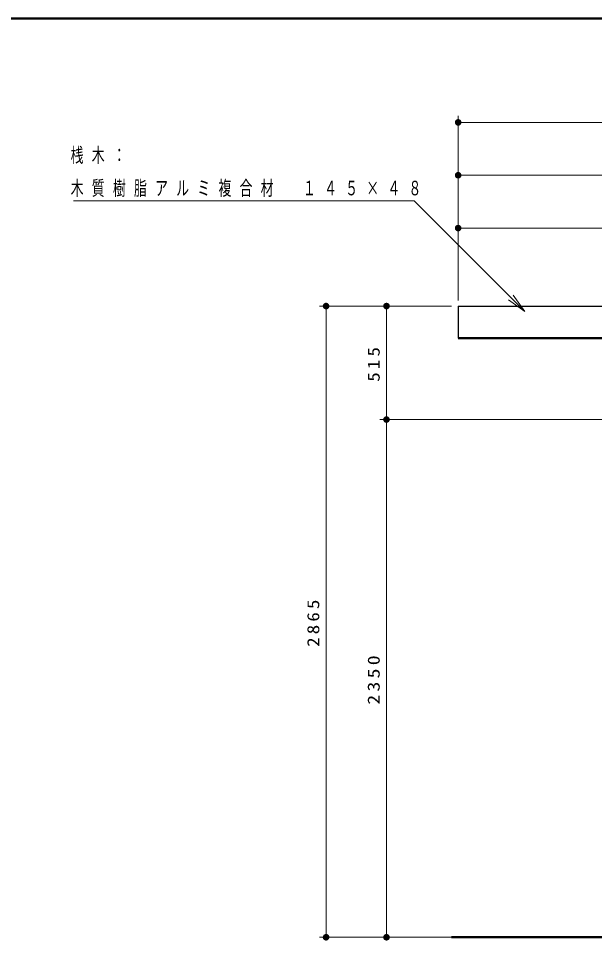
# Model space of a CAD drawing. Units: millimetres on the paper, scale 1:30. Extents: x -365 to 0, y -5 to 257.
# Drawn here: x -238 to -150.8, y 117.5 to 257 of the extents above; entities that cross this region are included whole.
import ezdxf

# ---------------------------------------------------------------- set-up
doc = ezdxf.new("R2010")
doc.units = ezdxf.units.MM
doc.layers.add('LY_1', color=7, linetype='Continuous', lineweight=25)
doc.layers.add('LY_3', color=7, linetype='Continuous', lineweight=13)
doc.styles.add('ＭＳ ゴシック', font='')
doc.styles.get('ＭＳ ゴシック').set_extended_font_data('MS Gothic')

# ---------------------------------------------------------------- blocks, each defined once
blk = doc.blocks.new('filled_dot')
at = {"color": 0, "linetype": 'Continuous', "lineweight": -2, "const_width": 1.25}
blk.add_lwpolyline([(-0.625, 0, 1), (0.625, 0, 1)], format="xyb", close=True, dxfattribs=at)

msp = doc.modelspace()

# ---------------------------------------------------------------- linework, layer by layer
at = {"layer": 'LY_1', "lineweight": 13}
for p, q in [((-171.416, 214.311), (-171.416, 242.276)), ((-171.416, 241.276), (-71.416, 241.276)), ((-171.416, 233.276), (-104.749, 233.276)), ((-171.416, 214.311), (-171.416, 226.276)), ((-171.416, 225.276), (-118.083, 225.276)), ((-163.093, 215.137), (-161.325, 212.662)), ((-172.416, 213.478), (-192.416, 213.478)), ((-191.416, 117.978), (-191.416, 213.478)), ((-172.416, 213.478), (-183.266, 213.478)), ((-182.266, 196.311), (-182.266, 213.478)), ((-161.325, 212.662), (-163.8, 214.43)), ((-161.325, 212.662), (-163.447, 214.783)), ((-110.749, 196.311), (-183.266, 196.311)), ((-182.266, 117.978), (-182.266, 196.311)), ((-172.416, 117.978), (-192.416, 117.978)), ((-172.416, 117.978), (-183.266, 117.978))]:
    msp.add_line(p, q, dxfattribs=at)
at = {"layer": 'LY_1'}
for q in [(-71.416, 213.478), (-171.416, 208.645)]:
    msp.add_line((-171.416, 213.478), q, dxfattribs=at)
at = {"layer": 'LY_1', "color": 140, "lineweight": 50}
msp.add_line((-171.416, 208.645), (-71.416, 208.645), dxfattribs=at)
at = {"layer": 'LY_1', "lineweight": 50}
msp.add_line((-172.416, 117.978), (-109.749, 117.978), dxfattribs=at)
at = {"layer": 'LY_1', "lineweight": 13}
msp.add_lwpolyline([(-161.325, 212.662), (-178.073, 229.41), (-229.646, 229.41)], dxfattribs=at)
at = {"layer": 'LY_3', "lineweight": 50}
msp.add_line((0, 257), (-365, 257), dxfattribs=at)

# ---------------------------------------------------------------- block references
at = {"layer": 'LY_1', "lineweight": 13, "xscale": 0.4, "yscale": 0.4}
for p in [(-171.416, 241.276), (-171.416, 233.276), (-171.416, 225.276)]:
    msp.add_blockref('filled_dot', p, dxfattribs=at)
for p, rotation in [((-191.416, 213.478), 270), ((-182.266, 213.478), 270), ((-182.266, 196.311), 90), ((-182.266, 196.311), 270), ((-191.416, 117.978), 90), ((-182.266, 117.978), 90)]:
    msp.add_blockref('filled_dot', p, dxfattribs=dict(at, rotation=rotation))

# ---------------------------------------------------------------- texts
at = {"layer": 'LY_1', "char_height": 2.199, "attachment_point": 4, "style": 'ＭＳ ゴシック'}
for s, insert in [('\\T1.64;\\W0.65;桟木：', (-230.092, 236.21)), ('\\T1.64;\\W0.65;木質樹脂アルミ複合材\u3000１４５×４８', (-230.092, 231.21))]:
    msp.add_mtext(s, dxfattribs=dict(at, insert=insert))
at = {"layer": 'LY_1', "char_height": 1.833, "attachment_point": 8, "rotation": 90, "style": 'ＭＳ ゴシック'}
for s, insert in [('\\T1.33;\\W1.15;515', (-183.266, 204.895)), ('\\T1.33;\\W1.15;2865', (-192.416, 165.728)), ('\\T1.33;\\W1.2;2350', (-183.266, 157.145))]:
    msp.add_mtext(s, dxfattribs=dict(at, insert=insert))

doc.saveas('drawing.dxf')
